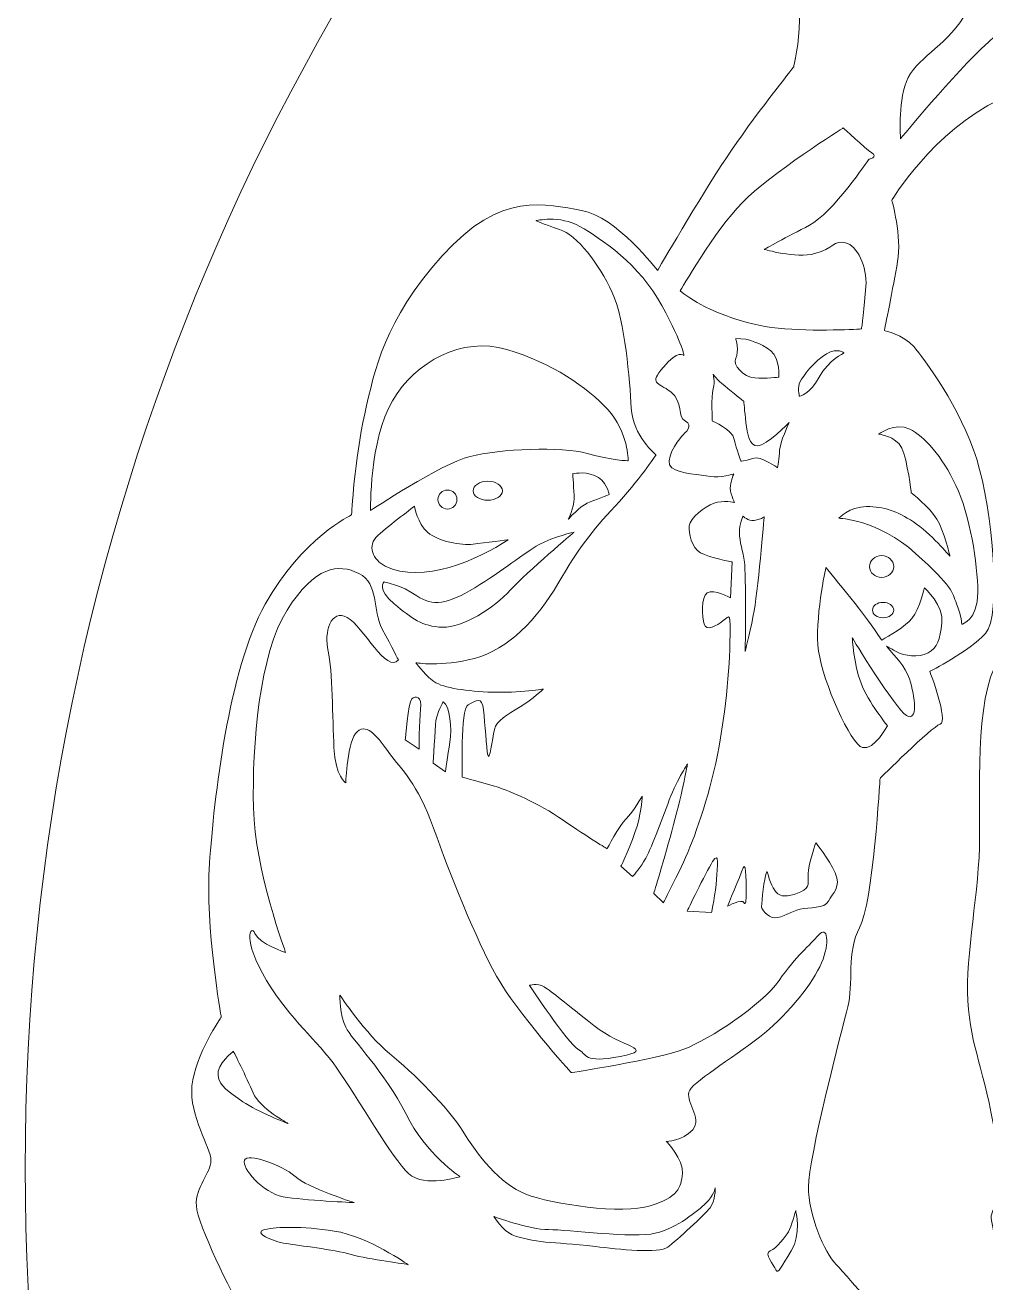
# Model space of a CAD drawing. Header units: inches. Extents: x 50 to 350, y -350 to -50.
# Drawn here: x 50 to 112.4, y -207.5 to -125.8 of the extents above; entities that cross this region are included whole.
import ezdxf

# ---------------------------------------------------------------- set-up
doc = ezdxf.new("R2010")
doc.units = ezdxf.units.IN
doc.header["$MEASUREMENT"] = 0
doc.layers.add('Layer 1', color=7, linetype='Continuous')

msp = doc.modelspace()

# ---------------------------------------------------------------- linework, layer by layer
at = {"layer": 'Layer 1', "lineweight": 0}
for points, knots in [([(350.001, -200), (350.001, -282.843), (282.843, -350.001), (200, -350.001), (117.158, -350.001), (50, -282.843), (50, -200), (50, -117.158), (117.158, -50), (200, -50), (282.843, -50), (350.001, -117.158), (350.001, -200)], [0, 0, 0, 0, 1, 1, 1, 2, 2, 2, 3, 3, 3, 4, 4, 4, 4]), ([(91.057, -141.711), (91.057, -141.711), (88.396, -138.194), (86.114, -137.813), (83.833, -137.433), (80.886, -136.482), (77.084, -140.76), (73.282, -145.037), (72.711, -148.079), (72.046, -151.026), (71.381, -153.972), (71.191, -157.584), (71.191, -157.584), (71.191, -157.584), (67.959, -159.106), (65.582, -163.383), (63.206, -167.66), (62.255, -176.025), (61.97, -180.208), (61.686, -184.39), (62.731, -190.188), (62.731, -190.188), (62.731, -190.188), (61.02, -192.659), (60.83, -194.656), (60.64, -196.652), (62.065, -198.648), (62.065, -199.503), (62.065, -200.359), (61.02, -201.214), (61.115, -202.45), (61.21, -203.686), (63.396, -208.153), (64.157, -209.389), (64.917, -210.625), (63.016, -212.051), (62.921, -212.906), (62.826, -213.761), (63.777, -215.187), (63.777, -215.187), (63.777, -215.187), (61.02, -214.522), (59.879, -215.187), (58.738, -215.853), (52.655, -221.556), (52.655, -221.556), (52.655, -221.556), (53.701, -226.403), (54.651, -227.734), (55.602, -229.065), (57.123, -231.347), (57.123, -231.347), (57.123, -231.347), (54.176, -232.202), (54.651, -233.628), (55.126, -235.053), (56.647, -237.81), (58.738, -241.517), (60.83, -245.224), (67.294, -257.391), (69.289, -260.338), (71.286, -263.285), (74.517, -264.235), (74.517, -264.235), (74.517, -264.235), (74.137, -265.186), (75.183, -266.517), (76.228, -267.847), (77.464, -269.273), (80.221, -271.269), (82.977, -273.265), (86.875, -277.638), (87.54, -278.969), (88.205, -280.299), (89.631, -280.014), (89.631, -280.014), (89.631, -280.014), (89.536, -283.626), (91.057, -284.006), (92.578, -284.387), (94.859, -285.813), (97.521, -287.714), (100.182, -289.614), (103.699, -291.421), (103.699, -291.421), (103.699, -291.421), (103.984, -292.847), (103.984, -292.847), (103.984, -292.847), (112.919, -297.884), (114.06, -298.455), (115.201, -299.025), (116.151, -298.74), (116.151, -298.74), (116.151, -298.74), (116.246, -299.786), (116.246, -299.786), (116.246, -299.786), (121.664, -301.307), (124.706, -301.876), (127.748, -302.447), (130.219, -303.873), (131.265, -304.443), (132.31, -305.013), (135.352, -304.918), (135.352, -304.918), (135.352, -304.918), (139.154, -306.344), (140.58, -307.39), (142.006, -308.435), (143.527, -307.39), (145.238, -308.055), (146.949, -308.72), (150.846, -310.621), (152.082, -310.812), (153.317, -311.002), (153.222, -309.576), (153.222, -309.576), (153.222, -309.576), (153.888, -309.766), (155.408, -310.431), (156.929, -311.097), (163.393, -311.382), (165.294, -311.477), (167.195, -311.572), (168.526, -311.382), (168.526, -311.382), (168.526, -311.382), (169.191, -311.952), (169.191, -311.952), (169.191, -311.952), (173.374, -311.762), (174.895, -311.952), (176.415, -312.142), (183.449, -314.423), (185.921, -315.089), (188.392, -315.754), (190.768, -316.895), (191.719, -317.846), (192.67, -318.796), (193.715, -320.032), (193.715, -320.032), (193.715, -320.032), (186.966, -322.598), (182.594, -322.028), (178.221, -321.458), (171.568, -321.078), (167.765, -319.652), (163.964, -318.226), (160.256, -317.18), (159.116, -317.846), (157.975, -318.511), (157.785, -319.557), (162.823, -321.363), (167.86, -323.168), (171.283, -324.88), (174.609, -325.165), (177.936, -325.45), (179.172, -325.64), (179.172, -325.64), (179.172, -325.64), (176.32, -327.066), (172.518, -326.401), (168.716, -325.735), (161.112, -323.073), (158.355, -322.123), (155.599, -321.173), (151.036, -319.272), (148.66, -319.367), (146.283, -319.462), (146.188, -320.032), (148.184, -321.267), (150.181, -322.503), (154.933, -326.306), (158.545, -327.446), (162.157, -328.587), (169.857, -330.583), (175.845, -330.963), (181.833, -331.343), (188.867, -332.294), (192.574, -333.435), (196.282, -334.575), (198.088, -336.286), (199.799, -336.096), (201.51, -335.906), (199.799, -338.092), (196.472, -337.617), (193.145, -337.141), (185.921, -335.431), (181.643, -334.29), (177.366, -333.149), (172.898, -332.769), (170.522, -332.864), (168.146, -332.959), (167.195, -334.1), (169.762, -335.145), (172.328, -336.191), (176.225, -336.761), (174.134, -337.522), (172.043, -338.282), (164.724, -336.666), (159.496, -334.005), (154.268, -331.343), (147.234, -329.252), (141.34, -325.355), (135.447, -321.458), (125.752, -313.854), (122.425, -311.572), (119.098, -309.291), (113.205, -306.819), (113.014, -309.671), (112.824, -312.523), (115.676, -315.089), (117.767, -316.039), (119.858, -316.99), (124.041, -318.701), (124.041, -318.701), (124.041, -318.701), (120.999, -320.983), (127.367, -324.404), (133.736, -327.827), (137.348, -331.343), (139.44, -332.579), (141.531, -333.815), (143.337, -335.24), (143.337, -335.24), (143.337, -335.24), (138.661, -334.283), (131.722, -329.816), (124.783, -325.349), (113.585, -317.465), (108.737, -312.142), (103.889, -306.819), (99.136, -303.207), (97.14, -303.207), (95.944, -303.207), (94.918, -303.755), (95.19, -305.873), (122.082, -332.325), (158.963, -348.654), (199.655, -348.654), (281.928, -348.654), (348.648, -281.934), (348.648, -199.661), (348.648, -192.359), (348.112, -185.183), (347.097, -178.162), (346.228, -174.957), (345.306, -171.525), (344.566, -168.706), (342.569, -161.101), (340.764, -155.589), (338.197, -151.976), (335.631, -148.364), (331.734, -147.509), (331.734, -148.65), (331.734, -149.79), (332.114, -151.406), (333.54, -153.307), (334.965, -155.208), (335.536, -157.584), (335.536, -157.584), (335.536, -157.584), (335.156, -159.676), (333.35, -160.911), (331.543, -162.147), (331.068, -162.813), (330.022, -163.288), (328.977, -163.763), (327.837, -163.763), (327.837, -163.763), (327.837, -163.763), (327.646, -159.106), (327.837, -156.824), (328.027, -154.543), (328.597, -148.65), (328.692, -146.938), (328.787, -145.228), (327.741, -143.231), (327.741, -143.231), (327.741, -143.231), (327.266, -140.095), (326.316, -138.003), (325.365, -135.912), (324.129, -134.201), (322.514, -132.681), (320.898, -131.16), (318.331, -128.498), (317.475, -127.738), (316.62, -126.977), (316.335, -126.977), (316.335, -126.977), (316.335, -126.977), (317.38, -123.745), (317.19, -121.939), (317, -120.133), (316.715, -117.567), (315.859, -117.377), (315.005, -117.187), (312.153, -117.662), (311.582, -116.901), (311.012, -116.141), (311.107, -114.62), (309.776, -113.67), (308.445, -112.719), (307.02, -111.103), (306.925, -110.153), (306.83, -109.202), (306.164, -108.917), (304.928, -109.487), (303.693, -110.058), (302.267, -110.628), (301.792, -109.487), (301.317, -108.347), (300.271, -108.062), (299.225, -108.632), (298.18, -109.202), (296.944, -109.297), (295.898, -108.157), (294.852, -107.016), (293.522, -105.21), (291.621, -107.301), (289.72, -109.392), (289.245, -111.578), (290.1, -113.86), (290.955, -116.141), (291.241, -117.947), (291.526, -118.612), (291.811, -119.278), (292.572, -121.084), (292.572, -121.084), (292.572, -121.084), (291.336, -120.799), (290.195, -120.513), (289.054, -120.228), (288.104, -120.133), (288.104, -120.133), (288.104, -120.133), (287.248, -114.05), (287.628, -111.864), (288.008, -109.677), (290.385, -103.214), (290.955, -100.457), (291.526, -97.701), (290.86, -92.948), (288.294, -90.191), (285.728, -87.435), (283.921, -85.534), (283.921, -85.534), (283.921, -85.534), (282.971, -80.496), (282.305, -78.215), (281.874, -76.734), (281.041, -75.174), (279.808, -74.053), (279.166, -73.642), (278.515, -73.242), (277.866, -72.84), (277.733, -72.789), (277.597, -72.742), (277.458, -72.701), (274.892, -71.941), (272.325, -74.507), (270.614, -74.412), (268.903, -74.317), (266.051, -72.416), (263.485, -69.85), (260.918, -67.283), (258.352, -65.667), (257.116, -65.572), (255.88, -65.477), (254.74, -65.382), (254.74, -65.382), (254.74, -65.382), (252.174, -60.724), (250.367, -60.059), (248.561, -59.394), (248.276, -60.439), (248.276, -60.439), (248.276, -60.439), (245.425, -59.204), (242.002, -59.394), (238.581, -59.584), (237.916, -59.869), (237.821, -60.439), (237.725, -61.01), (238.296, -61.105), (238.296, -61.105), (238.296, -61.105), (235.539, -61.39), (234.493, -62.531), (233.447, -63.671), (233.067, -64.527), (233.067, -64.527), (233.067, -64.527), (234.113, -65.382), (234.113, -65.382), (234.113, -65.382), (230.977, -66.713), (230.977, -66.713), (230.977, -66.713), (229.36, -62.911), (225.749, -61.485), (222.136, -60.059), (220.14, -60.345), (219, -59.394), (217.859, -58.443), (216.718, -57.968), (216.718, -57.968), (216.718, -57.968), (217.004, -59.869), (217.004, -59.869), (217.004, -59.869), (215.007, -59.489), (212.156, -59.014), (209.304, -58.538), (204.837, -59.109), (202.936, -58.823), (201.034, -58.538), (198.278, -57.873), (197.137, -56.257), (195.996, -54.641), (195.616, -54.451), (195.616, -54.451), (195.616, -54.451), (195.996, -56.257), (196.852, -57.398), (197.708, -58.538), (197.137, -59.204), (197.137, -59.204), (197.137, -59.204), (195.996, -59.489), (194.951, -60.154), (193.905, -60.82), (192.67, -61.675), (192.67, -61.675), (192.67, -61.675), (190.103, -60.724), (190.103, -60.724), (190.103, -60.724), (190.673, -63.766), (190.673, -63.766), (190.673, -63.766), (184.495, -63.766), (180.027, -64.527), (175.56, -65.287), (169.476, -67.949), (168.431, -67.949), (167.385, -67.949), (166.435, -67.188), (166.435, -67.188), (166.435, -67.188), (167.575, -65.953), (167.575, -65.953), (167.575, -65.953), (170.427, -65.953), (171.853, -65.382), (173.279, -64.812), (175.465, -63.481), (175.465, -63.481), (175.465, -63.481), (174.134, -62.816), (171.853, -62.34), (169.572, -61.865), (166.72, -61.39), (166.72, -61.39), (166.72, -61.39), (164.058, -60.82), (164.058, -60.82), (164.058, -60.82), (163.773, -62.245), (163.773, -62.245), (163.773, -62.245), (159.781, -63.671), (156.834, -65.192), (153.888, -66.713), (153.508, -67.188), (152.082, -67.854), (150.656, -68.519), (147.899, -69.755), (147.899, -69.755), (147.899, -69.755), (145.618, -70.23), (144.097, -69.85), (142.576, -69.47), (139.629, -67.854), (138.299, -68.044), (136.968, -68.234), (139.154, -70.705), (139.154, -70.705), (139.154, -70.705), (134.592, -73.082), (131.645, -75.268), (128.698, -77.454), (122.044, -84.298), (120.619, -84.678), (119.193, -85.058), (116.246, -85.724), (114.63, -87.055), (113.014, -88.385), (112.349, -88.575), (112.349, -88.575), (112.349, -88.575), (115.391, -88.67), (116.341, -89.241), (117.292, -89.811), (116.436, -92.282), (116.246, -93.803), (116.056, -95.324), (116.531, -96.94), (116.531, -96.94), (116.531, -96.94), (117.862, -92.853), (118.337, -91.712), (118.813, -90.572), (120.999, -85.724), (120.999, -85.724), (120.999, -85.724), (125.276, -83.442), (127.082, -82.492), (128.889, -81.541), (134.306, -78.119), (136.303, -77.264), (138.299, -76.408), (141.721, -76.218), (143.337, -75.933), (144.952, -75.648), (146.093, -74.887), (146.759, -75.458), (147.424, -76.028), (147.329, -79.165), (147.329, -80.021), (147.329, -80.876), (148.374, -80.781), (148.374, -80.781), (148.374, -80.781), (150.466, -83.062), (150.466, -83.062), (150.466, -83.062), (150.656, -85.438), (150.276, -86.199), (149.896, -86.959), (149.325, -89.811), (149.325, -89.811), (149.325, -89.811), (147.614, -91.142), (146.949, -91.427), (146.283, -91.712), (144.952, -92.948), (144.952, -92.948), (144.952, -92.948), (142.006, -92.758), (142.006, -92.758), (142.006, -92.758), (142.101, -91.332), (143.051, -90.286), (144.002, -89.241), (142.196, -88.575), (139.82, -88.67), (137.443, -88.765), (132.025, -91.332), (130.219, -92.568), (128.413, -93.803), (127.082, -94.374), (127.082, -94.374), (127.082, -94.374), (124.421, -94.374), (122.805, -95.039), (121.189, -95.704), (120.333, -96.18), (120.333, -96.18), (120.333, -96.18), (123.185, -97.701), (123.185, -97.701), (123.185, -97.701), (118.623, -101.407), (115.581, -104.449), (112.539, -107.491), (109.307, -110.723), (107.501, -113.194), (105.695, -115.666), (104.364, -117.757), (104.364, -117.757), (104.364, -117.757), (98.852, -119.753), (97.33, -121.084), (95.81, -122.414), (93.623, -125.076), (93.623, -125.076), (93.623, -125.076), (95.905, -124.886), (97.711, -124.696), (99.517, -124.506), (100.277, -124.03), (100.277, -125.456), (100.277, -126.882), (99.897, -128.498), (99.897, -128.498), (99.897, -128.498), (97.235, -131.825), (95.524, -134.391), (93.813, -136.958), (91.057, -141.711), (91.057, -141.711), (91.057, -141.711), (91.057, -141.711), (91.057, -141.711)], [0, 0, 0, 0, 1, 1, 1, 2, 2, 2, 3, 3, 3, 4, 4, 4, 5, 5, 5, 6, 6, 6, 7, 7, 7, 8, 8, 8, 9, 9, 9, 10, 10, 10, 11, 11, 11, 12, 12, 12, 13, 13, 13, 14, 14, 14, 15, 15, 15, 16, 16, 16, 17, 17, 17, 18, 18, 18, 19, 19, 19, 20, 20, 20, 21, 21, 21, 22, 22, 22, 23, 23, 23, 24, 24, 24, 25, 25, 25, 26, 26, 26, 27, 27, 27, 28, 28, 28, 29, 29, 29, 30, 30, 30, 31, 31, 31, 32, 32, 32, 33, 33, 33, 34, 34, 34, 35, 35, 35, 36, 36, 36, 37, 37, 37, 38, 38, 38, 39, 39, 39, 40, 40, 40, 41, 41, 41, 42, 42, 42, 43, 43, 43, 44, 44, 44, 45, 45, 45, 46, 46, 46, 47, 47, 47, 48, 48, 48, 49, 49, 49, 50, 50, 50, 51, 51, 51, 52, 52, 52, 53, 53, 53, 54, 54, 54, 55, 55, 55, 56, 56, 56, 57, 57, 57, 58, 58, 58, 59, 59, 59, 60, 60, 60, 61, 61, 61, 62, 62, 62, 63, 63, 63, 64, 64, 64, 65, 65, 65, 66, 66, 66, 67, 67, 67, 68, 68, 68, 69, 69, 69, 70, 70, 70, 71, 71, 71, 72, 72, 72, 73, 73, 73, 74, 74, 74, 75, 75, 75, 76, 76, 76, 77, 77, 77, 78, 78, 78, 79, 79, 79, 80, 80, 80, 81, 81, 81, 82, 82, 82, 83, 83, 83, 84, 84, 84, 85, 85, 85, 86, 86, 86, 87, 87, 87, 88, 88, 88, 89, 89, 89, 90, 90, 90, 91, 91, 91, 92, 92, 92, 93, 93, 93, 94, 94, 94, 95, 95, 95, 96, 96, 96, 97, 97, 97, 98, 98, 98, 99, 99, 99, 100, 100, 100, 101, 101, 101, 102, 102, 102, 103, 103, 103, 104, 104, 104, 105, 105, 105, 106, 106, 106, 107, 107, 107, 108, 108, 108, 109, 109, 109, 110, 110, 110, 111, 111, 111, 112, 112, 112, 113, 113, 113, 114, 114, 114, 115, 115, 115, 116, 116, 116, 117, 117, 117, 118, 118, 118, 119, 119, 119, 120, 120, 120, 121, 121, 121, 122, 122, 122, 123, 123, 123, 124, 124, 124, 125, 125, 125, 126, 126, 126, 127, 127, 127, 128, 128, 128, 129, 129, 129, 130, 130, 130, 131, 131, 131, 132, 132, 132, 133, 133, 133, 134, 134, 134, 135, 135, 135, 136, 136, 136, 137, 137, 137, 138, 138, 138, 139, 139, 139, 140, 140, 140, 141, 141, 141, 142, 142, 142, 143, 143, 143, 144, 144, 144, 145, 145, 145, 146, 146, 146, 147, 147, 147, 148, 148, 148, 149, 149, 149, 150, 150, 150, 151, 151, 151, 152, 152, 152, 153, 153, 153, 154, 154, 154, 155, 155, 155, 156, 156, 156, 157, 157, 157, 158, 158, 158, 159, 159, 159, 160, 160, 160, 161, 161, 161, 162, 162, 162, 163, 163, 163, 164, 164, 164, 165, 165, 165, 166, 166, 166, 167, 167, 167, 168, 168, 168, 169, 169, 169, 170, 170, 170, 171, 171, 171, 172, 172, 172, 173, 173, 173, 174, 174, 174, 175, 175, 175, 176, 176, 176, 177, 177, 177, 178, 178, 178, 179, 179, 179, 180, 180, 180, 181, 181, 181, 182, 182, 182, 183, 183, 183, 184, 184, 184, 185, 185, 185, 186, 186, 186, 187, 187, 187, 188, 188, 188, 189, 189, 189, 190, 190, 190, 191, 191, 191, 192, 192, 192, 193, 193, 193, 194, 194, 194, 195, 195, 195, 196, 196, 196, 197, 197, 197, 198, 198, 198, 199, 199, 199, 200, 200, 200, 201, 201, 201, 202, 202, 202, 202]), ([(105.505, -174.694), (105.505, -174.694), (108.832, -171.367), (109.402, -171.177), (109.973, -170.987), (108.737, -167.755), (108.737, -167.755), (108.737, -167.755), (111.303, -166.425), (112.349, -165.284), (113.395, -164.143), (112.824, -157.299), (111.779, -153.972), (110.733, -150.646), (108.357, -147.414), (107.691, -146.653), (107.026, -145.893), (105.791, -145.608), (105.791, -145.608), (105.791, -145.608), (106.361, -142.756), (106.646, -141.14), (106.931, -139.524), (106.266, -137.148), (106.266, -137.148), (106.266, -137.148), (108.927, -132.681), (113.299, -130.589), (117.672, -128.498), (120.048, -126.882), (120.048, -126.882), (120.048, -126.882), (120.238, -129.734), (120.238, -129.734), (120.238, -129.734), (121.474, -129.259), (122.235, -128.308), (122.995, -127.357), (122.52, -126.502), (123.375, -125.456), (124.231, -124.411), (126.702, -122.795), (128.128, -121.654), (129.554, -120.513), (132.31, -117.567), (132.215, -116.901), (132.12, -116.236), (128.413, -117.282), (126.987, -117.757), (125.562, -118.232), (122.14, -119.848), (122.14, -119.848), (122.14, -119.848), (120.238, -119.658), (118.337, -119.848), (116.436, -120.038), (115.866, -120.704), (115.866, -120.704), (115.866, -120.704), (118.242, -121.274), (117.387, -121.939), (116.531, -122.604), (114.82, -124.791), (112.539, -126.882), (110.258, -128.973), (106.836, -133.156), (106.836, -133.156), (106.836, -133.156), (106.646, -130.969), (107.216, -129.449), (107.786, -127.928), (109.687, -127.262), (110.923, -125.266), (112.159, -123.27), (113.965, -119.183), (114.155, -118.137), (114.345, -117.092), (112.349, -117.757), (110.733, -118.802), (109.117, -119.848), (103.699, -124.981), (103.699, -124.981), (103.699, -124.981), (104.364, -121.274), (104.745, -119.658), (105.125, -118.042), (107.501, -116.236), (111.018, -113.765), (114.535, -111.293), (121.95, -106.065), (123.28, -105.21), (124.611, -104.354), (127.367, -102.263), (127.367, -102.263), (127.367, -102.263), (127.463, -105.02), (127.843, -105.495), (128.223, -105.97), (128.793, -104.64), (129.934, -102.928), (131.075, -101.217), (131.645, -100.172), (131.645, -100.172), (131.645, -100.172), (135.732, -98.176), (137.158, -96.94), (138.584, -95.704), (140.675, -93.708), (140.675, -93.708), (140.675, -93.708), (142.101, -94.089), (141.911, -94.944), (141.721, -95.799), (141.626, -99.126), (140.865, -99.506), (140.105, -99.887), (141.816, -98.936), (142.671, -97.796), (143.527, -96.655), (143.432, -95.229), (144.762, -94.374), (146.093, -93.518), (148.755, -92.758), (151.321, -92.472), (153.888, -92.187), (157.5, -91.142), (157.5, -91.142), (157.5, -91.142), (156.359, -93.043), (156.454, -93.613), (156.549, -94.184), (157.785, -92.853), (158.925, -92.187), (160.066, -91.522), (160.066, -90.572), (161.017, -90.381), (161.967, -90.191), (165.009, -89.431), (165.009, -89.431), (165.009, -89.431), (166.72, -91.332), (167.955, -91.712), (169.191, -92.092), (167.765, -93.233), (167.1, -94.089), (166.435, -94.944), (166.055, -95.894), (166.055, -95.894), (166.055, -95.894), (169.096, -93.233), (170.712, -92.853), (172.328, -92.472), (177.176, -91.522), (181.643, -91.807), (186.111, -92.092), (191.339, -93.898), (191.339, -93.898), (191.339, -93.898), (191.434, -96.18), (191.434, -98.081), (191.434, -99.982), (190.673, -104.069), (190.008, -103.784), (189.343, -103.499), (186.966, -102.738), (185.731, -101.788), (184.495, -100.837), (183.259, -99.316), (182.119, -99.506), (180.978, -99.697), (183.449, -101.027), (183.354, -101.978), (183.259, -102.928), (181.073, -102.453), (179.932, -102.548), (178.792, -102.643), (174.609, -102.928), (174.609, -102.928), (174.609, -102.928), (176.891, -100.647), (176.986, -99.602), (177.081, -98.556), (171.948, -98.081), (170.237, -98.081), (168.526, -98.081), (167.86, -98.366), (166.34, -98.081), (164.819, -97.796), (164.344, -97.225), (162.918, -97.415), (161.492, -97.606), (162.823, -98.366), (163.108, -99.031), (163.393, -99.697), (162.442, -99.602), (160.256, -100.552), (158.07, -101.503), (154.933, -102.833), (152.082, -104.259), (149.23, -105.685), (146.473, -107.586), (146.473, -107.586), (146.473, -107.586), (143.241, -107.206), (142.101, -107.111), (140.96, -107.016), (140.105, -107.491), (140.105, -107.491), (140.105, -107.491), (141.721, -108.062), (142.766, -108.536), (143.812, -109.012), (144.287, -109.012), (144.287, -111.008), (144.287, -113.004), (144.287, -113.955), (144.287, -113.955), (144.287, -113.955), (145.713, -112.624), (146.759, -111.008), (147.804, -109.392), (147.234, -108.917), (148.565, -108.347), (149.896, -107.776), (151.891, -105.97), (155.599, -105.305), (159.306, -104.64), (163.203, -104.069), (163.203, -104.069), (163.203, -104.069), (162.252, -105.685), (162.157, -106.445), (162.062, -107.206), (162.823, -106.255), (163.868, -105.685), (164.914, -105.115), (167.575, -103.499), (167.575, -103.499), (167.575, -103.499), (170.997, -103.309), (170.997, -103.309), (170.997, -103.309), (172.233, -103.879), (172.233, -103.879), (172.233, -103.879), (170.902, -105.97), (169.952, -106.921), (169.001, -107.871), (172.233, -106.065), (173.469, -105.305), (174.704, -104.545), (178.031, -104.545), (179.837, -104.83), (181.643, -105.115), (182.784, -105.875), (182.784, -105.875), (182.784, -105.875), (182.214, -107.586), (182.214, -107.586), (182.214, -107.586), (182.404, -108.062), (183.735, -107.871), (185.065, -107.681), (185.445, -106.541), (186.776, -106.636), (188.107, -106.731), (190.198, -107.586), (190.768, -107.681), (191.339, -107.776), (192.005, -108.442), (192.005, -108.442), (192.005, -108.442), (193.43, -111.103), (193.715, -112.529), (194, -113.955), (193.145, -114.05), (194.095, -115.19), (195.046, -116.331), (195.426, -117.947), (195.141, -118.992), (194.856, -120.038), (194.951, -121.369), (195.711, -121.939), (196.472, -122.51), (195.521, -124.221), (196.472, -124.886), (197.422, -125.551), (196.662, -128.023), (197.232, -128.783), (197.803, -129.543), (198.848, -130.399), (198.753, -131.825), (198.658, -133.251), (198.563, -134.296), (199.799, -133.726), (201.034, -133.156), (206.262, -130.304), (206.262, -130.304), (206.262, -130.304), (203.031, -133.346), (200.749, -134.486), (198.468, -135.627), (196.852, -136.007), (197.137, -134.201), (197.422, -132.395), (195.806, -129.353), (195.711, -127.833), (195.616, -126.312), (194.095, -125.361), (194.381, -124.03), (194.666, -122.7), (192.67, -122.034), (193.05, -120.704), (193.43, -119.373), (193.145, -118.518), (193.145, -118.518), (193.145, -118.518), (185.445, -119.183), (180.598, -120.418), (175.75, -121.654), (178.126, -120.609), (174.895, -121.179), (171.663, -121.749), (169.572, -121.939), (167.765, -122.795), (165.959, -123.65), (160.446, -125.266), (158.355, -126.597), (156.264, -127.928), (151.701, -129.259), (149.705, -130.209), (147.709, -131.16), (147.234, -132.491), (145.903, -132.966), (144.572, -133.441), (140.39, -134.772), (137.538, -137.528), (134.687, -140.285), (132.691, -143.517), (130.409, -145.037), (128.128, -146.558), (127.367, -149.41), (125.942, -151.026), (124.516, -152.642), (122.235, -156.919), (119.573, -159.296), (116.911, -161.672), (115.296, -164.714), (113.49, -166.615), (111.684, -168.516), (111.969, -174.979), (111.969, -178.496), (111.969, -182.013), (111.018, -186.101), (111.208, -189.142), (111.399, -192.184), (112.254, -193.515), (113.014, -197.983), (113.775, -202.45), (112.539, -202.545), (112.729, -203.401), (112.919, -204.256), (113.014, -205.302), (113.68, -206.062), (114.345, -206.822), (113.87, -208.534), (113.87, -208.534), (113.87, -208.534), (111.969, -209.009), (110.163, -209.579), (108.357, -210.15), (107.311, -211.67), (107.311, -211.67), (107.311, -211.67), (103.414, -207.012), (102.653, -206.252), (101.893, -205.491), (100.847, -203.021), (100.847, -201.214), (100.847, -199.408), (103.034, -190.949), (103.414, -189.523), (103.794, -188.097), (103.319, -185.911), (104.174, -184.39), (105.03, -182.869), (105.505, -174.694), (105.505, -174.694), (105.505, -174.694), (105.505, -174.694), (105.505, -174.694)], [0, 0, 0, 0, 1, 1, 1, 2, 2, 2, 3, 3, 3, 4, 4, 4, 5, 5, 5, 6, 6, 6, 7, 7, 7, 8, 8, 8, 9, 9, 9, 10, 10, 10, 11, 11, 11, 12, 12, 12, 13, 13, 13, 14, 14, 14, 15, 15, 15, 16, 16, 16, 17, 17, 17, 18, 18, 18, 19, 19, 19, 20, 20, 20, 21, 21, 21, 22, 22, 22, 23, 23, 23, 24, 24, 24, 25, 25, 25, 26, 26, 26, 27, 27, 27, 28, 28, 28, 29, 29, 29, 30, 30, 30, 31, 31, 31, 32, 32, 32, 33, 33, 33, 34, 34, 34, 35, 35, 35, 36, 36, 36, 37, 37, 37, 38, 38, 38, 39, 39, 39, 40, 40, 40, 41, 41, 41, 42, 42, 42, 43, 43, 43, 44, 44, 44, 45, 45, 45, 46, 46, 46, 47, 47, 47, 48, 48, 48, 49, 49, 49, 50, 50, 50, 51, 51, 51, 52, 52, 52, 53, 53, 53, 54, 54, 54, 55, 55, 55, 56, 56, 56, 57, 57, 57, 58, 58, 58, 59, 59, 59, 60, 60, 60, 61, 61, 61, 62, 62, 62, 63, 63, 63, 64, 64, 64, 65, 65, 65, 66, 66, 66, 67, 67, 67, 68, 68, 68, 69, 69, 69, 70, 70, 70, 71, 71, 71, 72, 72, 72, 73, 73, 73, 74, 74, 74, 75, 75, 75, 76, 76, 76, 77, 77, 77, 78, 78, 78, 79, 79, 79, 80, 80, 80, 81, 81, 81, 82, 82, 82, 83, 83, 83, 84, 84, 84, 85, 85, 85, 86, 86, 86, 87, 87, 87, 88, 88, 88, 89, 89, 89, 90, 90, 90, 91, 91, 91, 92, 92, 92, 93, 93, 93, 94, 94, 94, 95, 95, 95, 96, 96, 96, 97, 97, 97, 98, 98, 98, 99, 99, 99, 100, 100, 100, 101, 101, 101, 102, 102, 102, 103, 103, 103, 104, 104, 104, 105, 105, 105, 106, 106, 106, 107, 107, 107, 108, 108, 108, 109, 109, 109, 110, 110, 110, 111, 111, 111, 112, 112, 112, 113, 113, 113, 114, 114, 114, 115, 115, 115, 116, 116, 116, 117, 117, 117, 118, 118, 118, 119, 119, 119, 120, 120, 120, 121, 121, 121, 122, 122, 122, 123, 123, 123, 124, 124, 124, 125, 125, 125, 126, 126, 126, 127, 127, 127, 128, 128, 128, 129, 129, 129, 130, 130, 130, 130]), ([(104.3, -145.509), (104.3, -145.509), (101.167, -145.699), (98.888, -145.462), (96.609, -145.224), (94.616, -144.322), (93.904, -143.943), (93.191, -143.563), (92.527, -143.041), (92.527, -143.041), (92.527, -143.041), (94.758, -139.148), (96.562, -137.296), (98.366, -135.445), (103.113, -132.454), (103.113, -132.454), (103.113, -132.454), (104.537, -133.783), (104.965, -134.068), (105.392, -134.353), (104.775, -134.496), (104.775, -134.496), (104.775, -134.496), (102.401, -138.009), (100.929, -138.768), (99.458, -139.528), (97.986, -140.335), (97.986, -140.335), (97.986, -140.335), (100.028, -140.952), (101.262, -140.62), (102.496, -140.287), (102.496, -139.718), (103.255, -139.907), (104.015, -140.097), (104.68, -141.427), (104.585, -142.756), (104.49, -144.085), (104.3, -145.509), (104.3, -145.509), (104.3, -145.509), (104.3, -145.509), (104.3, -145.509)], [0, 0, 0, 0, 1, 1, 1, 2, 2, 2, 3, 3, 3, 4, 4, 4, 5, 5, 5, 6, 6, 6, 7, 7, 7, 8, 8, 8, 9, 9, 9, 10, 10, 10, 11, 11, 11, 12, 12, 12, 13, 13, 13, 14, 14, 14, 14]), ([(83.643, -168.896), (83.643, -168.896), (81.647, -169.181), (80.031, -169.086), (78.415, -168.991), (76.989, -168.801), (76.419, -168.326), (75.848, -167.85), (75.373, -167.185), (75.373, -167.185), (75.373, -167.185), (76.989, -167.47), (79.175, -166.9), (81.361, -166.329), (83.262, -164.333), (84.593, -162.052), (85.924, -159.771), (86.779, -158.63), (88.301, -157.014), (89.821, -155.398), (90.962, -153.687), (90.962, -153.687), (90.962, -153.687), (89.441, -152.452), (89.346, -150.646), (89.251, -148.84), (88.966, -145.037), (88.11, -143.136), (87.255, -141.235), (85.829, -139.429), (84.688, -139.049), (83.548, -138.669), (83.167, -138.479), (83.167, -138.479), (83.167, -138.479), (84.688, -138.098), (86.019, -138.859), (87.35, -139.619), (89.916, -141.33), (91.342, -143.992), (92.768, -146.653), (92.768, -147.224), (92.768, -147.224), (92.768, -147.224), (92.388, -146.844), (91.437, -147.984), (90.487, -149.125), (91.057, -148.935), (91.912, -149.6), (92.768, -150.266), (92.292, -151.216), (92.863, -151.501), (93.433, -151.786), (92.854, -152.228), (92.617, -152.489), (92.38, -152.749), (91.409, -154.123), (91.977, -154.525), (92.546, -154.928), (93.848, -154.975), (94.488, -155.094), (95.127, -155.212), (96.003, -154.928), (96.003, -154.928), (96.003, -154.928), (95.861, -155.26), (95.79, -155.686), (95.719, -156.112), (96.051, -156.775), (96.051, -156.775), (96.051, -156.775), (95.34, -156.609), (94.725, -156.822), (94.109, -157.035), (93.161, -157.817), (93.114, -158.291), (93.067, -158.764), (93.256, -159.712), (93.848, -160.043), (94.44, -160.375), (95.909, -160.635), (95.909, -160.635), (95.909, -160.635), (95.802, -162.979), (95.802, -162.979), (95.802, -162.979), (94.711, -162.362), (94.283, -162.647), (93.856, -162.931), (93.951, -164.213), (94.093, -164.688), (94.236, -165.163), (94.9, -164.783), (95.328, -164.451), (95.755, -164.118), (95.802, -163.786), (95.755, -165.922), (95.707, -168.059), (95.375, -171.429), (94.711, -174.23), (94.046, -177.031), (93.144, -179.357), (92.48, -180.686), (91.815, -182.015), (91.435, -182.775), (91.435, -182.775), (91.435, -182.775), (90.818, -182.158), (90.818, -182.158), (90.818, -182.158), (91.482, -179.974), (92.1, -177.695), (92.717, -175.417), (93.001, -173.755), (93.001, -173.755), (93.001, -173.755), (92.242, -174.895), (91.72, -176.366), (91.198, -177.838), (90.486, -179.594), (90.153, -180.116), (89.821, -180.639), (89.441, -181.066), (89.441, -181.066), (89.441, -181.066), (88.682, -180.401), (88.682, -180.401), (88.682, -180.401), (89.394, -178.882), (89.726, -177.79), (90.058, -176.698), (90.058, -175.844), (90.058, -175.844), (90.058, -175.844), (89.488, -176.841), (89.014, -177.315), (88.539, -177.79), (87.78, -179.262), (87.78, -179.262), (87.78, -179.262), (86.593, -178.55), (84.931, -177.41), (83.27, -176.271), (81.466, -175.512), (80.706, -175.274), (79.947, -175.037), (78.38, -174.609), (78.38, -174.609), (78.38, -174.609), (78.238, -170.195), (78.76, -169.91), (79.282, -169.625), (79.662, -169.34), (79.757, -170.242), (79.852, -171.144), (79.947, -172.711), (80.042, -173.185), (80.137, -173.66), (80.326, -172.141), (80.469, -171.524), (80.611, -170.907), (81.276, -170.575), (82.13, -170.052), (82.985, -169.53), (83.643, -168.896), (83.643, -168.896), (83.643, -168.896), (83.643, -168.896), (83.643, -168.896)], [0, 0, 0, 0, 1, 1, 1, 2, 2, 2, 3, 3, 3, 4, 4, 4, 5, 5, 5, 6, 6, 6, 7, 7, 7, 8, 8, 8, 9, 9, 9, 10, 10, 10, 11, 11, 11, 12, 12, 12, 13, 13, 13, 14, 14, 14, 15, 15, 15, 16, 16, 16, 17, 17, 17, 18, 18, 18, 19, 19, 19, 20, 20, 20, 21, 21, 21, 22, 22, 22, 23, 23, 23, 24, 24, 24, 25, 25, 25, 26, 26, 26, 27, 27, 27, 28, 28, 28, 29, 29, 29, 30, 30, 30, 31, 31, 31, 32, 32, 32, 33, 33, 33, 34, 34, 34, 35, 35, 35, 36, 36, 36, 37, 37, 37, 38, 38, 38, 39, 39, 39, 40, 40, 40, 41, 41, 41, 42, 42, 42, 43, 43, 43, 44, 44, 44, 45, 45, 45, 46, 46, 46, 47, 47, 47, 48, 48, 48, 49, 49, 49, 50, 50, 50, 51, 51, 51, 52, 52, 52, 53, 53, 53, 54, 54, 54, 55, 55, 55, 56, 56, 56, 56]), ([(72.426, -157.299), (72.426, -157.299), (72.331, -152.737), (73.852, -150.17), (75.373, -147.604), (78.32, -145.988), (81.267, -146.844), (84.213, -147.699), (86.494, -149.315), (87.825, -150.741), (89.156, -152.167), (89.156, -154.067), (89.156, -154.067), (89.156, -154.067), (88.11, -154.067), (86.494, -153.592), (84.878, -153.117), (80.791, -153.307), (78.89, -153.782), (76.989, -154.258), (72.426, -157.299), (72.426, -157.299), (72.426, -157.299), (72.426, -157.299), (72.426, -157.299)], [0, 0, 0, 0, 1, 1, 1, 2, 2, 2, 3, 3, 3, 4, 4, 4, 5, 5, 5, 6, 6, 6, 7, 7, 7, 8, 8, 8, 8]), ([(96.135, -146.126), (96.135, -146.126), (96.372, -146.981), (96.135, -147.408), (95.898, -147.836), (96.657, -148.643), (97.369, -148.69), (98.081, -148.737), (98.935, -148.643), (98.935, -148.643), (98.935, -148.643), (99.03, -147.456), (98.413, -146.933), (97.796, -146.411), (96.799, -146.174), (96.799, -146.174), (96.799, -146.174), (96.135, -146.126), (96.135, -146.126), (96.135, -146.126), (96.135, -146.126), (96.135, -146.126)], [0, 0, 0, 0, 1, 1, 1, 2, 2, 2, 3, 3, 3, 4, 4, 4, 5, 5, 5, 6, 6, 6, 7, 7, 7, 7]), ([(100.265, -149.877), (100.265, -149.877), (100.929, -149.781), (101.546, -148.643), (102.164, -147.503), (103.161, -147.076), (103.161, -147.076), (103.161, -147.076), (102.781, -146.696), (102.021, -147.123), (101.262, -147.55), (100.502, -148.595), (100.312, -148.927), (100.122, -149.26), (100.265, -149.877), (100.265, -149.877), (100.265, -149.877), (100.265, -149.877), (100.265, -149.877)], [0, 0, 0, 0, 1, 1, 1, 2, 2, 2, 3, 3, 3, 4, 4, 4, 5, 5, 5, 6, 6, 6, 6]), ([(99.6, -151.586), (99.6, -151.586), (98.983, -152.915), (98.983, -153.39), (98.983, -153.864), (98.841, -154.529), (98.841, -154.529), (98.841, -154.529), (97.796, -153.722), (97.227, -153.912), (96.657, -154.102), (96.467, -154.102), (96.467, -154.102), (96.467, -154.102), (96.182, -153.342), (96.04, -152.678), (95.898, -152.013), (94.616, -151.491), (94.616, -151.491), (94.616, -151.491), (94.521, -149.924), (94.663, -149.402), (94.805, -148.88), (94.663, -148.453), (94.663, -148.453), (94.663, -148.453), (94.9, -148.785), (95.423, -149.212), (95.945, -149.639), (96.657, -150.209), (96.657, -150.209), (96.657, -150.209), (96.704, -150.826), (96.799, -151.586), (96.894, -152.345), (96.989, -153.105), (97.559, -153.105), (98.129, -153.105), (99.6, -151.586), (99.6, -151.586), (99.6, -151.586), (99.6, -151.586), (99.6, -151.586)], [0, 0, 0, 0, 1, 1, 1, 2, 2, 2, 3, 3, 3, 4, 4, 4, 5, 5, 5, 6, 6, 6, 7, 7, 7, 8, 8, 8, 9, 9, 9, 10, 10, 10, 11, 11, 11, 12, 12, 12, 13, 13, 13, 14, 14, 14, 14]), ([(102.828, -157.804), (102.828, -157.804), (105.344, -157.852), (107.813, -160.083), (110.281, -162.314), (110.139, -162.552), (110.471, -163.359), (110.803, -164.166), (110.803, -164.688), (110.803, -164.688), (110.803, -164.688), (111.848, -164.451), (111.848, -162.599), (111.848, -160.748), (111.326, -157.567), (110.424, -155.668), (109.522, -153.769), (108.383, -152.487), (107.433, -152.013), (106.484, -151.538), (105.392, -152.345), (105.392, -152.345), (105.392, -152.345), (106.531, -152.44), (106.911, -153.247), (107.291, -154.054), (107.528, -156.143), (107.528, -156.143), (107.528, -156.143), (108.715, -157.092), (109.19, -157.852), (109.664, -158.611), (110.044, -160.273), (110.044, -160.273), (110.044, -160.273), (108.762, -158.754), (107.671, -158.042), (106.579, -157.33), (105.772, -157.045), (104.632, -157.045), (103.493, -157.045), (102.828, -157.804), (102.828, -157.804), (102.828, -157.804), (102.828, -157.804), (102.828, -157.804)], [0, 0, 0, 0, 1, 1, 1, 2, 2, 2, 3, 3, 3, 4, 4, 4, 5, 5, 5, 6, 6, 6, 7, 7, 7, 8, 8, 8, 9, 9, 9, 10, 10, 10, 11, 11, 11, 12, 12, 12, 13, 13, 13, 14, 14, 14, 15, 15, 15, 15]), ([(85.544, -154.923), (85.544, -154.923), (86.209, -154.733), (86.97, -155.018), (87.73, -155.303), (87.92, -156.254), (87.92, -156.254), (87.92, -156.254), (86.97, -156.634), (86.494, -156.824), (86.019, -157.014), (85.259, -157.87), (85.259, -157.87), (85.259, -157.87), (85.639, -157.109), (85.639, -156.539), (85.639, -155.969), (85.544, -154.923), (85.544, -154.923), (85.544, -154.923), (85.544, -154.923), (85.544, -154.923)], [0, 0, 0, 0, 1, 1, 1, 2, 2, 2, 3, 3, 3, 4, 4, 4, 5, 5, 5, 6, 6, 6, 7, 7, 7, 7]), ([(77.417, -155.969), (77.758, -155.969), (78.035, -156.246), (78.035, -156.586), (78.035, -156.927), (77.758, -157.204), (77.417, -157.204), (77.076, -157.204), (76.799, -156.927), (76.799, -156.586), (76.799, -156.246), (77.076, -155.969), (77.417, -155.969), (77.417, -155.969), (77.417, -155.969), (77.417, -155.969)], [0, 0, 0, 0, 1, 1, 1, 2, 2, 2, 3, 3, 3, 4, 4, 4, 5, 5, 5, 5]), ([(80.031, -155.398), (80.555, -155.398), (80.981, -155.675), (80.981, -156.016), (80.981, -156.357), (80.555, -156.634), (80.031, -156.634), (79.506, -156.634), (79.08, -156.357), (79.08, -156.016), (79.08, -155.675), (79.506, -155.398), (80.031, -155.398), (80.031, -155.398), (80.031, -155.398), (80.031, -155.398)], [0, 0, 0, 0, 1, 1, 1, 2, 2, 2, 3, 3, 3, 4, 4, 4, 5, 5, 5, 5]), ([(81.361, -159.201), (79.38, -160.479), (75.796, -162.121), (73.377, -160.911), (72.616, -160.531), (72.141, -159.581), (72.902, -158.915), (73.662, -158.25), (75.278, -157.014), (75.278, -157.014), (75.278, -157.014), (75.468, -158.155), (76.133, -158.725), (76.799, -159.296), (78.32, -159.581), (79.08, -159.486), (79.84, -159.391), (81.361, -159.201), (81.361, -159.201), (81.361, -159.201), (81.361, -159.201), (81.361, -159.201)], [0, 0, 0, 0, 1, 1, 1, 2, 2, 2, 3, 3, 3, 4, 4, 4, 5, 5, 5, 6, 6, 6, 7, 7, 7, 7]), ([(96.609, -157.662), (96.609, -157.662), (96.942, -157.994), (97.322, -157.947), (97.701, -157.899), (97.986, -157.71), (97.986, -157.71), (97.986, -157.71), (97.559, -162.742), (97.274, -164.118), (96.989, -165.495), (96.752, -166.445), (96.752, -166.445), (96.752, -166.445), (96.799, -161.365), (96.704, -160.653), (96.609, -159.941), (96.372, -159.324), (96.372, -158.754), (96.372, -158.184), (96.609, -157.662), (96.609, -157.662), (96.609, -157.662), (96.609, -157.662), (96.609, -157.662)], [0, 0, 0, 0, 1, 1, 1, 2, 2, 2, 3, 3, 3, 4, 4, 4, 5, 5, 5, 6, 6, 6, 7, 7, 7, 8, 8, 8, 8]), ([(85.643, -158.706), (85.643, -158.706), (82.605, -161.27), (81.513, -162.457), (80.421, -163.644), (78.427, -164.925), (77.098, -164.878), (75.769, -164.83), (75.104, -164.308), (73.965, -163.359), (72.826, -162.409), (73.301, -161.935), (73.301, -161.935), (73.301, -161.935), (74.392, -162.124), (75.437, -162.837), (76.481, -163.548), (77.383, -163.406), (79.187, -162.314), (80.991, -161.222), (82.415, -160.036), (83.365, -159.514), (84.314, -158.991), (85.643, -158.706), (85.643, -158.706), (85.643, -158.706), (85.643, -158.706), (85.643, -158.706)], [0, 0, 0, 0, 1, 1, 1, 2, 2, 2, 3, 3, 3, 4, 4, 4, 5, 5, 5, 6, 6, 6, 7, 7, 7, 8, 8, 8, 9, 9, 9, 9]), ([(74.232, -166.995), (74.232, -166.995), (73.852, -166.235), (73.187, -164.999), (72.521, -163.763), (72.997, -162.052), (71.666, -161.387), (70.335, -160.721), (68.814, -160.911), (67.008, -163.763), (65.202, -166.615), (64.727, -172.508), (64.822, -176.595), (64.917, -180.683), (66.913, -186.006), (66.913, -186.006), (66.913, -186.006), (65.202, -185.435), (64.917, -184.77), (64.632, -184.104), (64.062, -185.15), (65.677, -187.812), (67.294, -190.473), (68.909, -191.614), (70.24, -193.515), (71.571, -195.416), (73.852, -199.408), (74.898, -200.359), (75.943, -201.309), (78.225, -200.549), (78.225, -200.549), (78.225, -200.549), (76.038, -199.123), (74.708, -196.462), (73.377, -193.8), (71.191, -191.614), (70.811, -190.854), (70.43, -190.093), (70.43, -188.762), (70.43, -188.762), (70.43, -188.762), (72.141, -191.329), (73.662, -192.564), (75.183, -193.8), (77.464, -196.081), (78.415, -197.602), (79.365, -199.123), (80.791, -201.024), (82.502, -201.69), (84.213, -202.355), (88.776, -203.021), (90.582, -202.45), (92.388, -201.88), (92.578, -201.309), (92.673, -200.359), (92.768, -199.408), (91.627, -198.267), (91.627, -198.267), (91.627, -198.267), (92.673, -198.267), (93.338, -197.507), (94.004, -196.747), (92.768, -195.606), (93.148, -194.941), (93.528, -194.275), (96.38, -192.564), (97.996, -191.234), (99.612, -189.903), (101.133, -188.002), (101.703, -186.671), (102.273, -185.34), (102.083, -184.2), (101.513, -184.865), (100.943, -185.53), (100.087, -186.196), (98.946, -187.812), (97.806, -189.428), (94.479, -191.614), (92.768, -192.279), (91.057, -192.945), (85.449, -193.8), (85.449, -193.8), (85.449, -193.8), (81.932, -189.903), (80.601, -187.526), (79.27, -185.15), (77.559, -180.873), (76.514, -177.926), (75.468, -174.979), (74.423, -174.124), (73.662, -173.078), (72.902, -172.033), (72.236, -171.082), (71.571, -171.652), (70.906, -172.223), (70.811, -174.979), (70.811, -174.979), (70.811, -174.979), (70.145, -174.599), (70.05, -172.698), (69.955, -170.797), (69.955, -167.66), (69.67, -166.425), (69.385, -165.189), (69.86, -163.668), (70.906, -164.238), (71.951, -164.809), (73.473, -167.944), (74.232, -166.995), (74.232, -166.995), (74.232, -166.995), (74.232, -166.995)], [0, 0, 0, 0, 1, 1, 1, 2, 2, 2, 3, 3, 3, 4, 4, 4, 5, 5, 5, 6, 6, 6, 7, 7, 7, 8, 8, 8, 9, 9, 9, 10, 10, 10, 11, 11, 11, 12, 12, 12, 13, 13, 13, 14, 14, 14, 15, 15, 15, 16, 16, 16, 17, 17, 17, 18, 18, 18, 19, 19, 19, 20, 20, 20, 21, 21, 21, 22, 22, 22, 23, 23, 23, 24, 24, 24, 25, 25, 25, 26, 26, 26, 27, 27, 27, 28, 28, 28, 29, 29, 29, 30, 30, 30, 31, 31, 31, 32, 32, 32, 33, 33, 33, 34, 34, 34, 35, 35, 35, 36, 36, 36, 37, 37, 37, 37]), ([(105.605, -160.226), (106.038, -160.226), (106.389, -160.544), (106.389, -160.938), (106.389, -161.331), (106.038, -161.65), (105.605, -161.65), (105.173, -161.65), (104.822, -161.331), (104.822, -160.938), (104.822, -160.544), (105.173, -160.226), (105.605, -160.226), (105.605, -160.226), (105.605, -160.226), (105.605, -160.226)], [0, 0, 0, 0, 1, 1, 1, 2, 2, 2, 3, 3, 3, 4, 4, 4, 5, 5, 5, 5]), ([(101.988, -161.006), (101.988, -161.006), (104.46, -163.953), (105.315, -165.284), (105.413, -165.437), (105.511, -165.578), (105.609, -165.711), (106.077, -165.455), (107.17, -164.824), (107.576, -164.308), (108.098, -163.644), (108.383, -162.314), (108.383, -162.314), (108.383, -162.314), (109.664, -163.501), (109.522, -164.593), (109.379, -165.685), (109.237, -166.207), (108.62, -166.539), (108.003, -166.872), (107.053, -166.729), (106.626, -166.492), (106.432, -166.384), (106.158, -166.236), (105.918, -166.107), (106.55, -166.878), (107.116, -167.361), (107.406, -168.231), (107.786, -169.371), (107.977, -171.082), (107.216, -170.607), (106.456, -170.132), (103.699, -165.569), (103.699, -165.569), (103.699, -165.569), (103.794, -167.28), (104.269, -168.516), (104.745, -169.752), (105.981, -171.272), (105.981, -171.272), (105.981, -171.272), (105.125, -172.888), (104.364, -172.698), (103.604, -172.508), (101.798, -168.421), (101.513, -166.425), (101.228, -164.428), (101.988, -161.006), (101.988, -161.006), (101.988, -161.006), (101.988, -161.006), (101.988, -161.006)], [0, 0, 0, 0, 1, 1, 1, 2, 2, 2, 3, 3, 3, 4, 4, 4, 5, 5, 5, 6, 6, 6, 7, 7, 7, 8, 8, 8, 9, 9, 9, 10, 10, 10, 11, 11, 11, 12, 12, 12, 13, 13, 13, 14, 14, 14, 15, 15, 15, 16, 16, 16, 17, 17, 17, 17]), ([(105.7, -163.264), (106.08, -163.264), (106.389, -163.487), (106.389, -163.762), (106.389, -164.037), (106.08, -164.261), (105.7, -164.261), (105.32, -164.261), (105.012, -164.037), (105.012, -163.762), (105.012, -163.487), (105.32, -163.264), (105.7, -163.264), (105.7, -163.264), (105.7, -163.264), (105.7, -163.264)], [0, 0, 0, 0, 1, 1, 1, 2, 2, 2, 3, 3, 3, 4, 4, 4, 5, 5, 5, 5]), ([(75.579, -172.806), (75.579, -172.806), (74.677, -172.189), (74.677, -172.189), (74.677, -172.189), (74.867, -169.767), (75.104, -169.53), (75.342, -169.293), (75.769, -169.34), (75.674, -170.195), (75.579, -171.049), (75.579, -172.806), (75.579, -172.806), (75.579, -172.806), (75.579, -172.806), (75.579, -172.806)], [0, 0, 0, 0, 1, 1, 1, 2, 2, 2, 3, 3, 3, 4, 4, 4, 5, 5, 5, 5]), ([(77.146, -169.72), (77.573, -170.005), (77.715, -171.429), (77.573, -172.331), (77.431, -173.233), (77.288, -174.277), (77.288, -174.277), (77.288, -174.277), (76.481, -173.708), (76.481, -173.708), (76.481, -173.708), (76.624, -171.429), (76.671, -170.954), (76.719, -170.479), (77.146, -169.72), (77.146, -169.72), (77.146, -169.72), (77.146, -169.72), (77.146, -169.72)], [0, 0, 0, 0, 1, 1, 1, 2, 2, 2, 3, 3, 3, 4, 4, 4, 5, 5, 5, 6, 6, 6, 6]), ([(92.972, -183.322), (92.972, -183.322), (94.559, -183.393), (94.559, -183.393), (94.559, -183.393), (94.843, -182.09), (94.89, -181.262), (94.938, -180.433), (95.103, -179.344), (94.63, -180.101), (94.156, -180.859), (92.972, -183.322), (92.972, -183.322), (92.972, -183.322), (92.972, -183.322), (92.972, -183.322)], [0, 0, 0, 0, 1, 1, 1, 2, 2, 2, 3, 3, 3, 4, 4, 4, 5, 5, 5, 5]), ([(97.803, -183.085), (97.803, -183.085), (98.158, -183.748), (98.679, -183.748), (99.2, -183.748), (99.721, -183.322), (100.313, -183.18), (100.905, -183.038), (101.9, -183.18), (102.161, -182.659), (102.421, -182.138), (103.013, -181.759), (102.587, -180.835), (102.161, -179.912), (101.332, -178.87), (101.332, -178.87), (101.332, -178.87), (100.953, -179.983), (100.858, -180.646), (100.763, -181.309), (101.024, -181.617), (100.55, -181.948), (100.077, -182.28), (99.271, -182.398), (99.035, -182.28), (98.798, -182.161), (98.656, -182.043), (98.395, -181.427), (98.135, -180.812), (98.206, -180.504), (98.064, -181.025), (97.922, -181.546), (97.803, -183.085), (97.803, -183.085), (97.803, -183.085), (97.803, -183.085), (97.803, -183.085)], [0, 0, 0, 0, 1, 1, 1, 2, 2, 2, 3, 3, 3, 4, 4, 4, 5, 5, 5, 6, 6, 6, 7, 7, 7, 8, 8, 8, 9, 9, 9, 10, 10, 10, 11, 11, 11, 12, 12, 12, 12]), ([(95.601, -182.99), (95.601, -182.99), (96.548, -182.493), (96.667, -182.754), (96.785, -183.014), (96.809, -182.54), (96.809, -182.209), (96.809, -181.877), (96.832, -179.959), (96.619, -180.504), (96.406, -181.048), (95.601, -182.99), (95.601, -182.99), (95.601, -182.99), (95.601, -182.99), (95.601, -182.99)], [0, 0, 0, 0, 1, 1, 1, 2, 2, 2, 3, 3, 3, 4, 4, 4, 5, 5, 5, 5]), ([(82.747, -188.139), (82.747, -188.139), (85.264, -191.937), (85.881, -192.269), (86.498, -192.602), (86.213, -193.219), (88.634, -192.744), (91.055, -192.269), (88.729, -192.174), (86.925, -190.75), (85.121, -189.326), (84.172, -188.519), (83.697, -188.234), (83.222, -187.949), (82.747, -188.139), (82.747, -188.139), (82.747, -188.139), (82.747, -188.139), (82.747, -188.139)], [0, 0, 0, 0, 1, 1, 1, 2, 2, 2, 3, 3, 3, 4, 4, 4, 5, 5, 5, 6, 6, 6, 6]), ([(67.082, -197.111), (67.082, -197.111), (65.23, -196.115), (64.803, -195.117), (64.376, -194.121), (63.521, -192.412), (63.521, -192.412), (63.521, -192.412), (62.429, -193.266), (62.524, -193.978), (62.619, -194.691), (63.189, -195.023), (64.138, -195.687), (65.088, -196.352), (67.082, -197.111), (67.082, -197.111), (67.082, -197.111), (67.082, -197.111), (67.082, -197.111)], [0, 0, 0, 0, 1, 1, 1, 2, 2, 2, 3, 3, 3, 4, 4, 4, 5, 5, 5, 6, 6, 6, 6]), ([(71.354, -202.238), (71.354, -202.238), (68.364, -201.289), (67.509, -200.529), (66.655, -199.77), (64.423, -199.01), (64.234, -199.485), (64.043, -199.96), (65.42, -201.621), (66.749, -201.859), (68.079, -202.096), (71.354, -202.238), (71.354, -202.238), (71.354, -202.238), (71.354, -202.238), (71.354, -202.238)], [0, 0, 0, 0, 1, 1, 1, 2, 2, 2, 3, 3, 3, 4, 4, 4, 5, 5, 5, 5]), ([(80.421, -203.14), (80.421, -203.14), (82.7, -203.995), (83.982, -203.995), (85.264, -203.995), (89.488, -204.564), (90.913, -204.233), (92.337, -203.9), (93.666, -202.761), (94.188, -202.286), (94.711, -201.811), (94.805, -201.289), (94.805, -201.289), (94.805, -201.289), (94.805, -202.144), (94.473, -202.571), (94.141, -202.998), (92.289, -204.707), (91.72, -205.134), (91.15, -205.562), (88.539, -205.276), (87.02, -205.087), (85.501, -204.897), (84.599, -204.897), (83.792, -204.802), (82.985, -204.707), (82.178, -204.564), (81.608, -204.327), (81.039, -204.09), (80.421, -203.14), (80.421, -203.14), (80.421, -203.14), (80.421, -203.14), (80.421, -203.14)], [0, 0, 0, 0, 1, 1, 1, 2, 2, 2, 3, 3, 3, 4, 4, 4, 5, 5, 5, 6, 6, 6, 7, 7, 7, 8, 8, 8, 9, 9, 9, 10, 10, 10, 11, 11, 11, 11]), ([(100.028, -202.761), (100.028, -202.761), (100.407, -204.327), (99.742, -205.372), (99.078, -206.416), (98.888, -206.938), (98.746, -206.606), (98.603, -206.274), (97.939, -205.562), (98.366, -205.372), (98.793, -205.181), (99.363, -204.469), (99.553, -204.138), (99.742, -203.805), (100.028, -202.808), (100.028, -202.761), (100.028, -202.761), (100.028, -202.761), (100.028, -202.761)], [0, 0, 0, 0, 1, 1, 1, 2, 2, 2, 3, 3, 3, 4, 4, 4, 5, 5, 5, 6, 6, 6, 6]), ([(74.867, -206.274), (74.867, -206.274), (72.256, -204.422), (70.072, -204.09), (67.889, -203.757), (66.37, -203.805), (65.563, -203.995), (64.755, -204.185), (66.037, -204.755), (66.939, -204.897), (67.841, -205.039), (69.978, -205.276), (71.165, -205.609), (72.351, -205.941), (74.82, -206.226), (74.867, -206.274), (74.867, -206.274), (74.867, -206.274), (74.867, -206.274)], [0, 0, 0, 0, 1, 1, 1, 2, 2, 2, 3, 3, 3, 4, 4, 4, 5, 5, 5, 6, 6, 6, 6])]:
    msp.add_open_spline(points, degree=3, knots=knots, dxfattribs=at)

doc.saveas('drawing.dxf')
